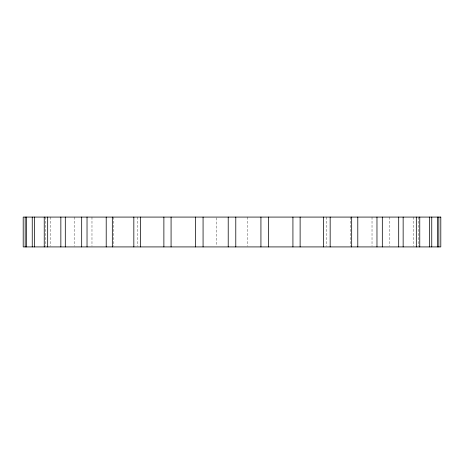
<?xml version="1.0" encoding="UTF-8"?>
<svg xmlns="http://www.w3.org/2000/svg" width="464" height="464" viewBox="0 0 464 464"><rect width="100%" height="100%" fill="white"/><g stroke="black" fill="none" stroke-linecap="round" stroke-linejoin="round"><path stroke-width="0.35" stroke-dasharray="2.32 1.74" d="M418.534 217.082L418.534 246.204M413.436 217.082L413.436 246.204M389.83 217.082L389.83 246.204M372.024 217.082L372.024 246.204M350.685 217.082L350.685 246.204M326.383 217.082L326.383 246.204M247.416 217.082L247.416 246.204M216.584 217.796L216.584 246.204M137.617 217.082L137.617 246.204M113.315 217.082L113.315 246.204M91.976 217.082L91.976 246.204M74.17 217.082L74.17 246.204M50.564 217.082L50.564 246.204M45.466 217.082L45.466 246.204"/><path stroke-width="0.7" d="M438.822 217.082L438.822 246.918M437.639 217.082L437.639 246.918M431.752 217.082L431.752 246.918M429.415 217.082L429.415 246.918M419.758 217.082L419.758 246.918M416.324 217.082L416.324 246.918M403.146 217.082L403.146 246.918M398.698 217.082L398.698 246.918M382.319 217.082L382.319 246.918M376.971 217.082L376.971 246.918M357.79 217.082L357.79 246.918M351.671 217.082L351.671 246.918M330.165 217.082L330.165 246.918M323.425 217.082L323.425 246.918M300.121 217.082L300.121 246.918M292.923 217.082L292.923 246.918M268.401 217.082L268.401 246.918M260.93 217.082L260.93 246.918M235.782 217.082L235.782 246.918M228.218 217.082L228.218 246.918M203.07 217.082L203.07 246.918M195.599 217.082L195.599 246.918M171.077 217.082L171.077 246.918M163.879 217.082L163.879 246.918M140.575 217.082L140.575 246.918M133.835 217.082L133.835 246.918M112.329 217.082L112.329 246.918M106.21 217.082L106.21 246.918M87.029 217.082L87.029 246.918M81.681 217.082L81.681 246.918M65.302 217.082L65.302 246.918M60.854 217.082L60.854 246.918M47.676 217.082L47.676 246.918M44.242 217.082L44.242 246.918M34.585 217.082L34.585 246.918M32.248 217.082L32.248 246.918M26.361 217.082L26.361 246.918M25.178 217.082L25.178 246.918M440.8 217.082L23.2 217.082L23.2 246.918L440.8 246.918L440.8 217.082"/></g></svg>
